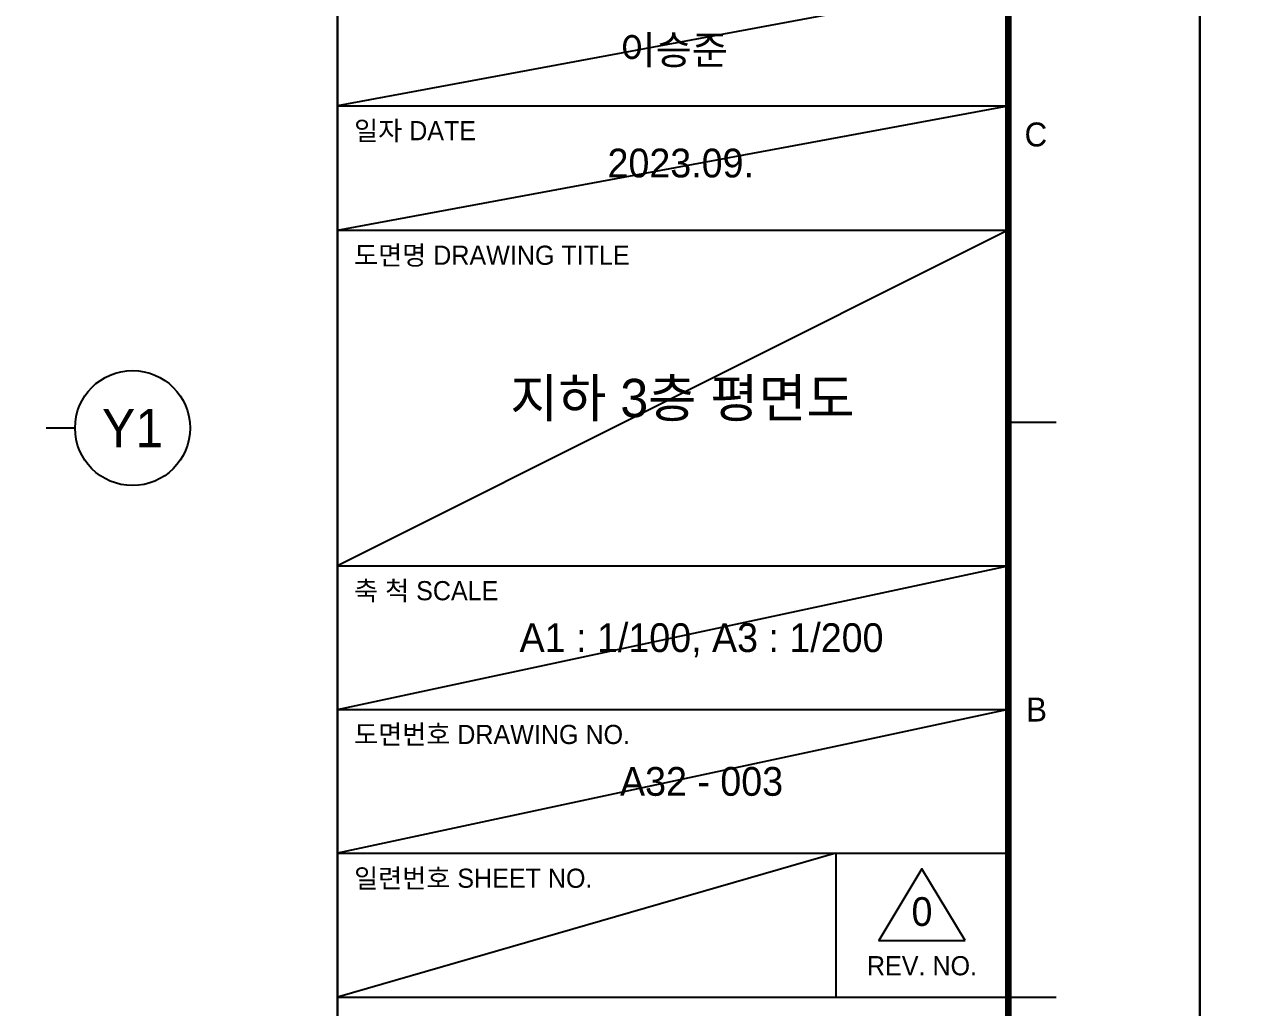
# Model space of a CAD drawing. Header units: millimetres. Extents: x 0 to 1390178, y 0 to 110113.
# Drawn here: x 239739 to 252650, y 5594 to 15845 of the extents above; entities that cross this region are included whole.
import ezdxf
from ezdxf.enums import TextEntityAlignment as Align
from ezdxf.xclip import XClip

# ---------------------------------------------------------------- set-up
doc = ezdxf.new("R2010")
doc.units = ezdxf.units.MM
doc.header["$LTSCALE"] = 100
doc.header["$XCLIPFRAME"] = 0
doc.layers.get('DEFPOINTS').update_dxf_attribs({"color": 145})
for name, color, linetype in [('AA-BORD-TEXT', 3, 'Continuous'), ('DIM', 7, 'Continuous'), ('X - SHEET$0$AA-BORD-FORM', 7, 'Continuous'), ('X - SHEET$0$AA-BORD-TEXT', 3, 'Continuous')]:
    doc.layers.add(name, color=color, linetype=linetype)
doc.layers.add('X - SHEET$0$DEFPOINT', color=165, linetype='Continuous', plot=False)
doc.styles.add('HAUD01', font='Dotum.ttf')
doc.styles.get("Standard").update_dxf_attribs({"font": 'Dotum.ttf'})
doc.styles.add('X - SHEET$0$HAUD01', font='Dotum.ttf')

# ---------------------------------------------------------------- blocks, each defined once
blk = doc.blocks.new('X - SHEET$0$HAUDsheetV')
at = {"layer": 'X - SHEET$0$AA-BORD-FORM', "color": 2}
for p, q in [((751, 577), (751, 17)), ((821, 117), (826, 117)), ((751, 57), (821, 57)), ((821, 57), (826, 57))]:
    blk.add_line(p, q, dxfattribs=at)
at = {"layer": 'X - SHEET$0$AA-BORD-FORM', "color": 3}
for p, q in [((751, 150), (821, 150)), ((751, 137), (821, 137)), ((751, 102), (821, 102)), ((751, 87), (821, 87)), ((751, 72), (821, 72)), ((803, 72), (803, 57))]:
    blk.add_line(p, q, dxfattribs=at)
at = {"layer": 'X - SHEET$0$AA-BORD-FORM', "color": 1}
blk.add_lwpolyline([(1, 0), (841, 0), (841, 594), (1, 594)], close=True, dxfattribs=at)
at = {"layer": 'X - SHEET$0$AA-BORD-FORM', "color": 2, "const_width": 0.682}
blk.add_lwpolyline([(21, 17), (21, 577), (821, 577), (821, 17)], close=True, dxfattribs=at)
at = {"layer": 'X - SHEET$0$AA-BORD-FORM', "color": 7}
blk.add_lwpolyline([(816.5, 62.89), (812, 70.39), (807.5, 62.89)], close=True, dxfattribs=at)
at = {"layer": 'X - SHEET$0$AA-BORD-TEXT', "color": 3, "style": 'X - SHEET$0$HAUD01'}
for s, p in [('일자 DATE', (752.75, 146.4)), ('도면명 DRAWING TITLE', (752.75, 133.4)), ('축 척 SCALE', (752.75, 98.4)), ('도면번호 DRAWING NO.', (752.75, 83.4)), ('일련번호 SHEET NO.', (752.75, 68.4))]:
    blk.add_text(s, height=2, rotation=360, dxfattribs=at).set_placement(p)
at = {"layer": 'X - SHEET$0$AA-BORD-TEXT', "color": 7, "style": 'X - SHEET$0$HAUD01'}
for s, p in [('C', (823.88, 147)), ('B', (823.95, 87))]:
    blk.add_text(s, height=2.5, dxfattribs=at).set_placement(p, align=Align.MIDDLE_CENTER)
at = {"layer": 'X - SHEET$0$AA-BORD-TEXT', "color": 3, "style": 'X - SHEET$0$HAUD01'}
blk.add_text('REV. NO.', height=2, rotation=360, dxfattribs=at).set_placement((812, 60.27), align=Align.MIDDLE_CENTER)
for tag, p in [('PJCode', (786, 567.94)), ('작성자', (786.11, 194.82)), ('검토자', (786.11, 181.82)), ('최종검토자', (786.11, 168.82)), ('승인자', (786.11, 155.82)), ('일자', (786.83, 144.02)), ('개정번호', (812, 65.92))]:
    blk.add_attdef(tag, text='', height=3, dxfattribs=at).set_placement(p, align=Align.MIDDLE_CENTER)
at = {"layer": 'X - SHEET$0$AA-BORD-TEXT', "color": 3, "lineweight": 30, "flags": 104}
blk.add_attdef('PJTitle', text='', height=4, dxfattribs=at).set_placement((787.25, 536.62), align=Align.MIDDLE_CENTER)
blk = doc.blocks.new('X - SHEET')
at = {"layer": 'X - SHEET$0$DEFPOINT'}
for p, q in [((82000, 16300), (75000, 15000)), ((75000, 13700), (82000, 15000)), ((82000, 13700), (75000, 10200)), ((75000, 8700), (82000, 10200)), ((82000, 8700), (75000, 7200)), ((80200, 7200), (75000, 5700))]:
    blk.add_line(p, q, dxfattribs=at)
ref = blk.add_blockref('X - SHEET$0$HAUDsheetV', (-100, 0), dxfattribs=dict(xscale=100, yscale=100, zscale=100))
ref.add_attrib('승인자', '이승준', dxfattribs={"layer": 'X - SHEET$0$AA-BORD-TEXT', "color": 3, "height": 300, "style": 'X - SHEET$0$HAUD01'}).set_placement((78511, 15582), align=Align.MIDDLE_CENTER)
ref.add_attrib('일자', '2023.09.', dxfattribs={"layer": 'X - SHEET$0$AA-BORD-TEXT', "color": 3, "height": 300, "style": 'X - SHEET$0$HAUD01'}).set_placement((78583, 14402), align=Align.MIDDLE_CENTER)
ref.add_attrib('개정번호', '0', dxfattribs={"layer": 'X - SHEET$0$AA-BORD-TEXT', "color": 3, "height": 300, "style": 'X - SHEET$0$HAUD01'}).set_placement((81100, 6592), align=Align.MIDDLE_CENTER)
blk = doc.blocks.new('X - 평면도$0$A$C9949ff83')
at = {"layer": 'DEFPOINTS'}
for points in [[(0, 59400), (84000, 59400), (84000, 0), (0, 0)], [(2000, 1700), (75000, 1700), (75000, 57700), (2000, 57700)]]:
    blk.add_lwpolyline(points, close=True, dxfattribs=at)
blk = doc.blocks.new('X - 평면도', base_point=(-475.4, -286.7))
for p in [(271249.9, 14755.9), (397249.9, 14755.9)]:
    blk.add_blockref('X - 평면도$0$A$C9949ff83', p)
blk = doc.blocks.new('저층부 치수')
at = {"layer": 'DIM'}
blk.add_line((8874.4, -6809.1), (8574.4, -6809.1), dxfattribs=at)
blk.add_circle((9474.4, -6809.1), 600, dxfattribs=at)
at = {"layer": 'DIM', "style": 'HAUD01'}
blk.add_text('Y1', height=400, dxfattribs=at).set_placement((9474.4, -6809.1), align=Align.MIDDLE)

msp = doc.modelspace()

# ---------------------------------------------------------------- block references
ref = msp.add_blockref('X - 평면도', (-103725.3, -15042.6))
XClip(ref).set_block_clipping_path([(271249.9173510048, 14755.918494578), (355249.9173510048, 74155.918494578)])

# ---------------------------------------------------------------- next in the draw order: block references
ref = msp.add_blockref('X - 평면도', (-145725.3, -15042.6))
XClip(ref).set_block_clipping_path([(397249.9173510048, 14755.918494578), (481249.9173510048, 74155.918494578)])
msp.add_blockref('저층부 치수', (231389.3, 18446.3))

# ---------------------------------------------------------------- next in the draw order: texts
at = {"layer": 'AA-BORD-TEXT', "style": 'HAUD01'}
for s, height, p in [('지하 3층 평면도', 400, (246600, 11950)), ('A1 : 1/100, A3 : 1/200', 300, (246800, 9450)), ('A32 - 003', 300, (246800, 7950))]:
    msp.add_text(s, height=height, dxfattribs=at).set_placement(p, align=Align.MIDDLE_CENTER)

# ---------------------------------------------------------------- next in the draw order: block references
for p in [(168000, 0), (252000, 0)]:
    msp.add_blockref('X - SHEET', p)

doc.saveas('drawing.dxf')
